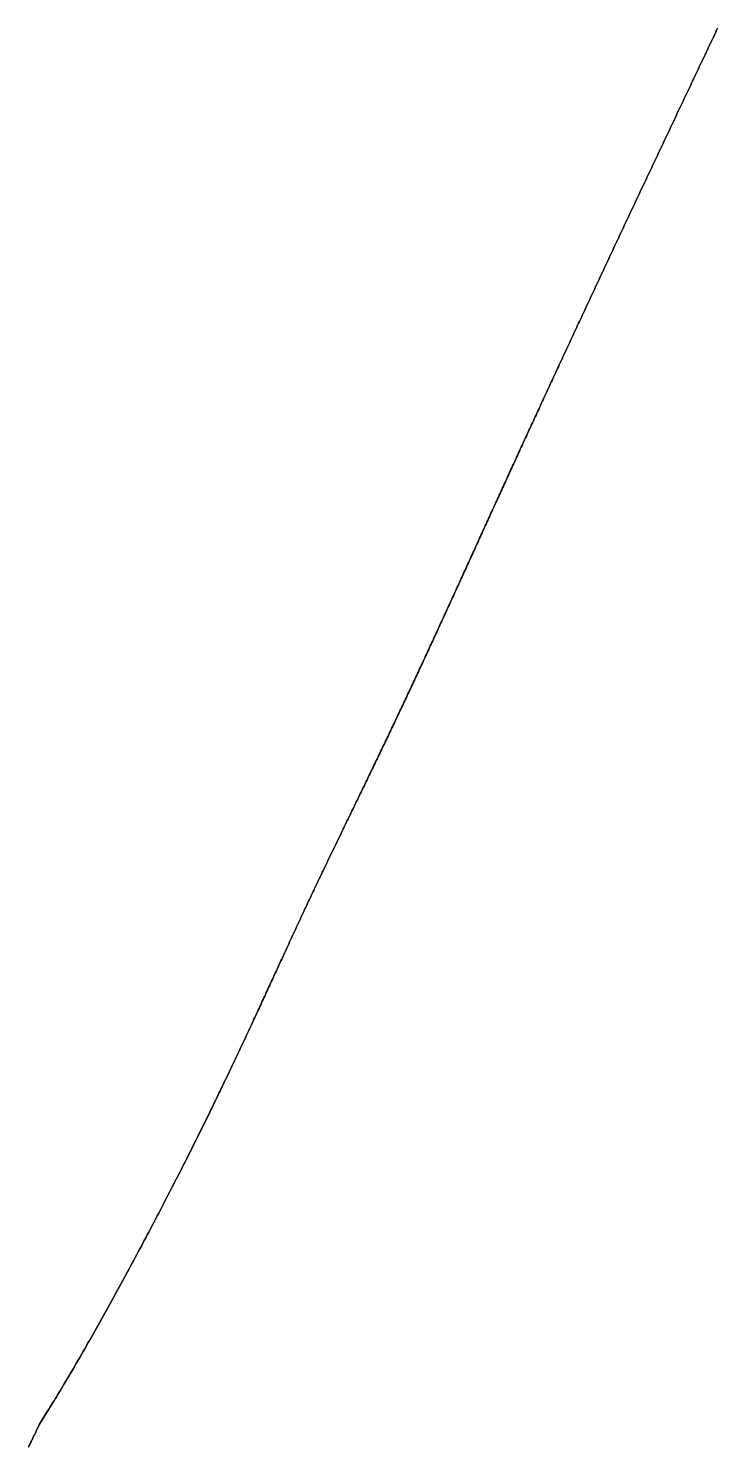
# Model space of a CAD drawing. Header units: inches. Extents: x 130170 to 284068, y 377793 to 804530.
# Drawn here: x 259355.6 to 259386.8, y 738857.4 to 738921.7 of the extents above; entities that cross this region are included whole.
import ezdxf

# ---------------------------------------------------------------- set-up
doc = ezdxf.new("R2010")
doc.units = ezdxf.units.IN
doc.header["$MEASUREMENT"] = 0
doc.layers.add('muni_il', color=7, linetype='Continuous')

msp = doc.modelspace()

# ---------------------------------------------------------------- linework, layer by layer
at = {"layer": 'muni_il'}
for points in [[(259355.562, 738857.35), (259355.584, 738857.395), (259355.605, 738857.44), (259355.626, 738857.484), (259355.647, 738857.527), (259355.668, 738857.569), (259355.688, 738857.611), (259355.707, 738857.652), (259355.727, 738857.692), (259355.746, 738857.732), (259355.764, 738857.77), (259355.782, 738857.808), (259355.8, 738857.845), (259355.817, 738857.88), (259355.834, 738857.915), (259355.85, 738857.949), (259355.866, 738857.982), (259355.881, 738858.013), (259355.895, 738858.044), (259355.909, 738858.073), (259355.923, 738858.101), (259355.936, 738858.128), (259355.948, 738858.153), (259355.96, 738858.178), (259355.971, 738858.201), (259355.981, 738858.222), (259355.991, 738858.243), (259356, 738858.261), (259356.009, 738858.279), (259356.017, 738858.295), (259356.024, 738858.31), (259356.031, 738858.324), (259356.037, 738858.336), (259356.042, 738858.347), (259356.047, 738858.357), (259356.052, 738858.366), (259356.056, 738858.374), (259356.059, 738858.381), (259356.063, 738858.387), (259356.066, 738858.392), (259356.068, 738858.398), (259356.071, 738858.402), (259356.074, 738858.407), (259356.427, 738858.985), (259356.499, 738859.097), (259356.539, 738859.16), (259356.581, 738859.228), (259356.626, 738859.3), (259356.674, 738859.377), (259356.724, 738859.458), (259356.776, 738859.542), (259356.83, 738859.63), (259356.886, 738859.723), (259356.944, 738859.818), (259357.003, 738859.917), (259357.064, 738860.019), (259357.127, 738860.124), (259357.191, 738860.231), (259357.257, 738860.342), (259357.324, 738860.455), (259357.391, 738860.57), (259357.461, 738860.687), (259357.53, 738860.806), (259357.601, 738860.927), (259357.673, 738861.05), (259357.745, 738861.174), (259357.818, 738861.3), (259357.891, 738861.428), (259357.965, 738861.556), (259358.04, 738861.686), (259358.115, 738861.816), (259358.19, 738861.948), (259358.265, 738862.08), (259358.341, 738862.213), (259358.417, 738862.346), (259358.492, 738862.48), (259358.568, 738862.615), (259358.644, 738862.75), (259358.72, 738862.885), (259358.796, 738863.02), (259358.872, 738863.156), (259358.948, 738863.291), (259359.023, 738863.427), (259359.099, 738863.562), (259359.174, 738863.698), (259359.249, 738863.833), (259359.324, 738863.969), (259359.399, 738864.104), (259359.473, 738864.238), (259359.547, 738864.373), (259359.621, 738864.507), (259359.694, 738864.641), (259359.767, 738864.775), (259359.84, 738864.908), (259359.912, 738865.041), (259359.984, 738865.173), (259360.056, 738865.305), (259360.127, 738865.436), (259360.198, 738865.568), (259360.268, 738865.698), (259360.338, 738865.828), (259360.408, 738865.958), (259360.478, 738866.087), (259360.546, 738866.216), (259360.615, 738866.344), (259360.683, 738866.471), (259360.751, 738866.598), (259360.818, 738866.725), (259360.885, 738866.851), (259360.952, 738866.976), (259361.018, 738867.101), (259361.084, 738867.226), (259361.149, 738867.35), (259361.214, 738867.473), (259361.279, 738867.596), (259361.343, 738867.718), (259361.407, 738867.841), (259361.471, 738867.962), (259361.534, 738868.083), (259361.597, 738868.203), (259361.659, 738868.323), (259361.721, 738868.443), (259361.783, 738868.562), (259361.844, 738868.681), (259361.905, 738868.799), (259361.966, 738868.917), (259362.026, 738869.034), (259362.087, 738869.151), (259362.146, 738869.267), (259362.206, 738869.383), (259362.265, 738869.499), (259362.324, 738869.614), (259362.382, 738869.728), (259362.44, 738869.843), (259362.498, 738869.957), (259362.556, 738870.07), (259362.613, 738870.183), (259362.67, 738870.296), (259362.726, 738870.408), (259362.783, 738870.52), (259362.839, 738870.632), (259362.895, 738870.743), (259362.95, 738870.854), (259363.006, 738870.964), (259363.06, 738871.074), (259363.115, 738871.184), (259363.17, 738871.293), (259363.224, 738871.402), (259363.278, 738871.51), (259363.331, 738871.619), (259363.385, 738871.726), (259363.438, 738871.834), (259363.49, 738871.941), (259363.543, 738872.047), (259363.595, 738872.154), (259363.647, 738872.259), (259363.699, 738872.365), (259363.75, 738872.47), (259363.801, 738872.575), (259363.852, 738872.679), (259363.903, 738872.783), (259363.953, 738872.886), (259364.003, 738872.989), (259364.053, 738873.092), (259364.103, 738873.194), (259364.152, 738873.296), (259364.201, 738873.398), (259364.25, 738873.499), (259364.298, 738873.599), (259364.347, 738873.7), (259364.395, 738873.799), (259364.443, 738873.899), (259364.49, 738873.998), (259364.537, 738874.096), (259364.584, 738874.194), (259364.631, 738874.292), (259364.677, 738874.389), (259364.723, 738874.486), (259364.769, 738874.582), (259364.815, 738874.678), (259364.86, 738874.773), (259364.905, 738874.868), (259364.95, 738874.963), (259364.994, 738875.057), (259365.038, 738875.15), (259365.082, 738875.243), (259365.126, 738875.336), (259365.169, 738875.428), (259365.212, 738875.519), (259365.255, 738875.61), (259365.298, 738875.701), (259365.34, 738875.791), (259365.382, 738875.88), (259365.424, 738875.97), (259365.466, 738876.058), (259365.507, 738876.146), (259365.548, 738876.234), (259365.588, 738876.321), (259365.629, 738876.408), (259365.669, 738876.494), (259365.709, 738876.579), (259365.748, 738876.664), (259365.788, 738876.749), (259365.827, 738876.833), (259365.866, 738876.917), (259365.904, 738877), (259365.943, 738877.082), (259365.981, 738877.164), (259366.018, 738877.246), (259366.056, 738877.327), (259366.093, 738877.407), (259366.13, 738877.488), (259366.167, 738877.567), (259366.204, 738877.646), (259366.24, 738877.725), (259366.276, 738877.803), (259366.312, 738877.88), (259366.347, 738877.957), (259366.383, 738878.034), (259366.418, 738878.11), (259366.452, 738878.186), (259366.487, 738878.261), (259366.522, 738878.336), (259366.556, 738878.41), (259366.59, 738878.484), (259366.623, 738878.557), (259366.657, 738878.63), (259366.69, 738878.703), (259366.723, 738878.775), (259366.756, 738878.846), (259366.789, 738878.918), (259366.821, 738878.988), (259366.854, 738879.059), (259366.886, 738879.128), (259366.918, 738879.198), (259366.95, 738879.267), (259366.981, 738879.336), (259367.013, 738879.404), (259367.044, 738879.472), (259367.075, 738879.539), (259367.106, 738879.606), (259367.136, 738879.673), (259367.167, 738879.74), (259367.197, 738879.806), (259367.228, 738879.871), (259367.258, 738879.937), (259367.288, 738880.002), (259367.317, 738880.066), (259367.347, 738880.131), (259367.377, 738880.195), (259367.406, 738880.259), (259367.435, 738880.322), (259367.464, 738880.385), (259367.494, 738880.448), (259367.522, 738880.511), (259367.551, 738880.573), (259367.58, 738880.635), (259367.609, 738880.697), (259367.637, 738880.759), (259367.666, 738880.82), (259367.694, 738880.881), (259367.722, 738880.942), (259367.75, 738881.003), (259367.779, 738881.064), (259367.806, 738881.124), (259367.835, 738881.184), (259367.862, 738881.244), (259367.89, 738881.304), (259367.918, 738881.364), (259367.946, 738881.423), (259367.974, 738881.482), (259368.001, 738881.542), (259368.029, 738881.601), (259368.056, 738881.66), (259368.084, 738881.719), (259368.111, 738881.777), (259368.139, 738881.836), (259368.167, 738881.895), (259368.194, 738881.953), (259368.221, 738882.011), (259368.249, 738882.07), (259368.276, 738882.128), (259368.304, 738882.186), (259368.331, 738882.245), (259368.359, 738882.303), (259368.386, 738882.361), (259368.414, 738882.419), (259368.441, 738882.477), (259368.469, 738882.535), (259368.496, 738882.593), (259368.524, 738882.651), (259368.551, 738882.71), (259368.579, 738882.768), (259368.606, 738882.826), (259368.634, 738882.884), (259368.662, 738882.943), (259368.69, 738883.001), (259368.718, 738883.059), (259368.746, 738883.118), (259368.773, 738883.176), (259368.801, 738883.235), (259368.829, 738883.293), (259368.858, 738883.352), (259368.886, 738883.411), (259368.914, 738883.47), (259368.942, 738883.529), (259368.971, 738883.588), (259368.999, 738883.648), (259369.028, 738883.707), (259369.056, 738883.766), (259369.085, 738883.826), (259369.114, 738883.886), (259369.143, 738883.946), (259369.171, 738884.006), (259369.2, 738884.066), (259369.23, 738884.126), (259369.259, 738884.187), (259369.288, 738884.248), (259369.317, 738884.308), (259369.347, 738884.369), (259369.376, 738884.431), (259369.406, 738884.492), (259369.436, 738884.554), (259369.466, 738884.615), (259369.496, 738884.677), (259369.526, 738884.739), (259369.556, 738884.802), (259369.586, 738884.864), (259369.616, 738884.927), (259369.647, 738884.989), (259369.677, 738885.053), (259369.708, 738885.116), (259369.739, 738885.179), (259369.77, 738885.243), (259369.801, 738885.307), (259369.832, 738885.371), (259369.863, 738885.435), (259369.894, 738885.5), (259369.926, 738885.565), (259369.957, 738885.629), (259369.989, 738885.695), (259370.02, 738885.76), (259370.052, 738885.826), (259370.084, 738885.891), (259370.116, 738885.957), (259370.148, 738886.023), (259370.18, 738886.09), (259370.213, 738886.157), (259370.245, 738886.224), (259370.278, 738886.291), (259370.31, 738886.358), (259370.343, 738886.425), (259370.376, 738886.493), (259370.409, 738886.561), (259370.442, 738886.629), (259370.475, 738886.698), (259370.508, 738886.766), (259370.541, 738886.835), (259370.575, 738886.904), (259370.608, 738886.973), (259370.642, 738887.043), (259370.675, 738887.112), (259370.709, 738887.182), (259370.743, 738887.252), (259370.777, 738887.322), (259370.811, 738887.393), (259370.845, 738887.463), (259370.879, 738887.534), (259370.914, 738887.605), (259370.948, 738887.676), (259370.982, 738887.748), (259371.017, 738887.819), (259371.051, 738887.891), (259371.086, 738887.963), (259371.121, 738888.035), (259371.156, 738888.107), (259371.19, 738888.18), (259371.225, 738888.252), (259371.26, 738888.325), (259371.295, 738888.398), (259371.331, 738888.471), (259371.366, 738888.545), (259371.401, 738888.618), (259371.436, 738888.692), (259371.472, 738888.765), (259371.507, 738888.839), (259371.542, 738888.913), (259371.578, 738888.987), (259371.614, 738889.062), (259371.649, 738889.136), (259371.685, 738889.211), (259371.72, 738889.286), (259371.756, 738889.36), (259371.792, 738889.435), (259371.828, 738889.51), (259371.864, 738889.586), (259371.9, 738889.661), (259371.935, 738889.736), (259371.971, 738889.812), (259372.007, 738889.887), (259372.043, 738889.963), (259372.079, 738890.039), (259372.115, 738890.115), (259372.152, 738890.191), (259372.188, 738890.267), (259372.224, 738890.343), (259372.26, 738890.42), (259372.296, 738890.496), (259372.332, 738890.573), (259372.368, 738890.649), (259372.405, 738890.726), (259372.441, 738890.803), (259372.477, 738890.879), (259372.514, 738890.956), (259372.55, 738891.033), (259372.586, 738891.11), (259372.622, 738891.187), (259372.659, 738891.264), (259372.695, 738891.341), (259372.731, 738891.418), (259372.768, 738891.496), (259372.804, 738891.573), (259372.84, 738891.65), (259372.876, 738891.728), (259372.913, 738891.805), (259372.949, 738891.883), (259372.985, 738891.96), (259373.021, 738892.038), (259373.058, 738892.115), (259373.094, 738892.193), (259373.13, 738892.27), (259373.167, 738892.348), (259373.203, 738892.426), (259373.239, 738892.504), (259373.275, 738892.581), (259373.312, 738892.659), (259373.348, 738892.737), (259373.384, 738892.815), (259373.42, 738892.893), (259373.457, 738892.97), (259373.493, 738893.048), (259373.529, 738893.126), (259373.565, 738893.204), (259373.601, 738893.282), (259373.637, 738893.36), (259373.674, 738893.438), (259373.71, 738893.516), (259373.746, 738893.594), (259373.782, 738893.672), (259373.818, 738893.75), (259373.854, 738893.828), (259373.89, 738893.906), (259373.926, 738893.984), (259373.962, 738894.062), (259373.998, 738894.14), (259374.034, 738894.218), (259374.07, 738894.297), (259374.106, 738894.375), (259374.142, 738894.453), (259374.178, 738894.531), (259374.214, 738894.609), (259374.25, 738894.687), (259374.286, 738894.766), (259374.322, 738894.844), (259374.358, 738894.922), (259374.394, 738895), (259374.43, 738895.079), (259374.466, 738895.157), (259374.502, 738895.235), (259374.537, 738895.313), (259374.573, 738895.392), (259374.609, 738895.47), (259374.645, 738895.548), (259374.681, 738895.627), (259374.717, 738895.705), (259374.753, 738895.784), (259374.789, 738895.862), (259374.825, 738895.941), (259374.861, 738896.019), (259374.896, 738896.098), (259374.932, 738896.176), (259374.968, 738896.255), (259375.004, 738896.333), (259375.04, 738896.412), (259375.076, 738896.491), (259375.112, 738896.569), (259375.148, 738896.648), (259375.184, 738896.727), (259375.22, 738896.806), (259375.256, 738896.885), (259375.292, 738896.964), (259375.328, 738897.043), (259375.364, 738897.122), (259375.4, 738897.201), (259375.436, 738897.28), (259375.472, 738897.359), (259375.508, 738897.438), (259375.544, 738897.517), (259375.581, 738897.597), (259375.617, 738897.676), (259375.653, 738897.755), (259375.689, 738897.835), (259375.725, 738897.914), (259375.762, 738897.994), (259375.798, 738898.074), (259375.834, 738898.153), (259375.871, 738898.233), (259375.907, 738898.313), (259375.943, 738898.393), (259375.98, 738898.473), (259376.016, 738898.553), (259376.053, 738898.633), (259376.089, 738898.714), (259376.126, 738898.794), (259376.163, 738898.874), (259376.199, 738898.955), (259376.236, 738899.035), (259376.273, 738899.116), (259376.31, 738899.196), (259376.346, 738899.277), (259376.383, 738899.358), (259376.42, 738899.439), (259376.457, 738899.52), (259376.494, 738899.601), (259376.531, 738899.683), (259376.568, 738899.764), (259376.605, 738899.845), (259376.643, 738899.927), (259376.68, 738900.008), (259376.717, 738900.09), (259376.755, 738900.172), (259376.792, 738900.254), (259376.829, 738900.336), (259376.867, 738900.418), (259376.905, 738900.5), (259376.942, 738900.582), (259376.98, 738900.665), (259377.017, 738900.747), (259377.055, 738900.83), (259377.093, 738900.913), (259377.131, 738900.995), (259377.169, 738901.078), (259377.207, 738901.161), (259377.245, 738901.244), (259377.283, 738901.328), (259377.321, 738901.411), (259377.359, 738901.494), (259377.398, 738901.578), (259377.436, 738901.662), (259377.474, 738901.745), (259377.513, 738901.829), (259377.551, 738901.913), (259377.59, 738901.997), (259377.628, 738902.081), (259377.667, 738902.166), (259377.706, 738902.25), (259377.744, 738902.335), (259377.783, 738902.419), (259377.822, 738902.504), (259377.861, 738902.589), (259377.9, 738902.674), (259377.939, 738902.759), (259377.978, 738902.844), (259378.018, 738902.929), (259378.057, 738903.015), (259378.096, 738903.1), (259378.135, 738903.185), (259378.175, 738903.271), (259378.214, 738903.357), (259378.254, 738903.443), (259378.294, 738903.529), (259378.333, 738903.615), (259378.373, 738903.701), (259378.413, 738903.787), (259378.452, 738903.874), (259378.492, 738903.96), (259378.532, 738904.047), (259378.572, 738904.133), (259378.612, 738904.22), (259378.652, 738904.307), (259378.693, 738904.394), (259378.733, 738904.481), (259378.773, 738904.568), (259378.813, 738904.655), (259378.854, 738904.742), (259378.894, 738904.83), (259378.934, 738904.917), (259378.975, 738905.005), (259379.015, 738905.092), (259379.056, 738905.18), (259379.097, 738905.268), (259379.137, 738905.356), (259379.178, 738905.444), (259379.219, 738905.532), (259379.26, 738905.62), (259379.3, 738905.708), (259379.341, 738905.796), (259379.382, 738905.885), (259379.423, 738905.973), (259379.464, 738906.061), (259379.505, 738906.15), (259379.546, 738906.239), (259379.588, 738906.327), (259379.629, 738906.416), (259379.67, 738906.505), (259379.711, 738906.594), (259379.753, 738906.683), (259379.794, 738906.772), (259379.835, 738906.861), (259379.877, 738906.95), (259379.918, 738907.039), (259379.96, 738907.128), (259380.001, 738907.217), (259380.043, 738907.307), (259380.084, 738907.396), (259380.126, 738907.486), (259380.168, 738907.575), (259380.209, 738907.665), (259380.251, 738907.754), (259380.293, 738907.844), (259380.334, 738907.933), (259380.376, 738908.023), (259380.418, 738908.113), (259380.46, 738908.203), (259380.502, 738908.292), (259380.544, 738908.382), (259380.586, 738908.472), (259380.628, 738908.562), (259380.67, 738908.652), (259380.711, 738908.742), (259380.753, 738908.832), (259380.796, 738908.922), (259380.838, 738909.012), (259380.88, 738909.102), (259380.922, 738909.192), (259380.964, 738909.282), (259381.006, 738909.373), (259381.048, 738909.463), (259381.09, 738909.553), (259381.133, 738909.643), (259381.175, 738909.734), (259381.217, 738909.824), (259381.259, 738909.914), (259381.301, 738910.004), (259381.344, 738910.095), (259381.386, 738910.185), (259381.428, 738910.276), (259381.471, 738910.366), (259381.513, 738910.456), (259381.555, 738910.547), (259381.598, 738910.637), (259381.64, 738910.728), (259381.682, 738910.818), (259381.725, 738910.909), (259381.767, 738910.999), (259381.81, 738911.09), (259381.852, 738911.18), (259381.895, 738911.271), (259381.937, 738911.361), (259381.98, 738911.452), (259382.022, 738911.542), (259382.065, 738911.633), (259382.107, 738911.723), (259382.15, 738911.814), (259382.192, 738911.904), (259382.235, 738911.995), (259382.277, 738912.086), (259382.32, 738912.176), (259382.362, 738912.267), (259382.405, 738912.357), (259382.447, 738912.448), (259382.49, 738912.539), (259382.533, 738912.629), (259382.575, 738912.72), (259382.618, 738912.811), (259382.66, 738912.901), (259382.703, 738912.992), (259382.746, 738913.082), (259382.788, 738913.173), (259382.831, 738913.264), (259382.874, 738913.355), (259382.916, 738913.445), (259382.959, 738913.536), (259383.002, 738913.627), (259383.045, 738913.717), (259383.087, 738913.808), (259383.13, 738913.899), (259383.173, 738913.99), (259383.215, 738914.08), (259383.258, 738914.171), (259383.301, 738914.262), (259383.344, 738914.353), (259383.386, 738914.443), (259383.429, 738914.534), (259383.472, 738914.625), (259383.515, 738914.716), (259383.558, 738914.806), (259383.601, 738914.897), (259383.643, 738914.988), (259383.686, 738915.079), (259383.729, 738915.17), (259383.772, 738915.261), (259383.815, 738915.351), (259383.858, 738915.442), (259383.901, 738915.533), (259383.944, 738915.624), (259383.987, 738915.715), (259384.03, 738915.806), (259384.072, 738915.897), (259384.115, 738915.988), (259384.158, 738916.079), (259384.201, 738916.17), (259384.244, 738916.261), (259384.287, 738916.352), (259384.33, 738916.443), (259384.373, 738916.534), (259384.417, 738916.625), (259384.46, 738916.716), (259384.503, 738916.807), (259384.546, 738916.898), (259384.589, 738916.989), (259384.632, 738917.081), (259384.675, 738917.172), (259384.718, 738917.263), (259384.761, 738917.354), (259384.805, 738917.445), (259384.848, 738917.537), (259384.891, 738917.628), (259384.934, 738917.719), (259384.977, 738917.81), (259385.021, 738917.902), (259385.064, 738917.993), (259385.107, 738918.085), (259385.15, 738918.176), (259385.194, 738918.267), (259385.237, 738918.359), (259385.28, 738918.45), (259385.324, 738918.542), (259385.367, 738918.633), (259385.41, 738918.725), (259385.454, 738918.816), (259385.497, 738918.908), (259385.54, 738919), (259385.584, 738919.091), (259385.627, 738919.183), (259385.671, 738919.274), (259385.714, 738919.366), (259385.758, 738919.458), (259385.801, 738919.55), (259385.845, 738919.641), (259385.888, 738919.733), (259385.932, 738919.825), (259385.975, 738919.917), (259386.019, 738920.009), (259386.062, 738920.101), (259386.106, 738920.193), (259386.15, 738920.284), (259386.193, 738920.376), (259386.237, 738920.468), (259386.28, 738920.56), (259386.324, 738920.652), (259386.368, 738920.744), (259386.411, 738920.837), (259386.455, 738920.929), (259386.499, 738921.021), (259386.543, 738921.113), (259386.586, 738921.205), (259386.63, 738921.297), (259386.674, 738921.39), (259386.718, 738921.482), (259386.761, 738921.574), (259386.805, 738921.666)], [(259386.805, 738921.666), (259386.761, 738921.574), (259386.718, 738921.482), (259386.674, 738921.39), (259386.63, 738921.297), (259386.586, 738921.205), (259386.543, 738921.113), (259386.499, 738921.021), (259386.455, 738920.929), (259386.411, 738920.837), (259386.368, 738920.744), (259386.324, 738920.652), (259386.28, 738920.56), (259386.237, 738920.468), (259386.193, 738920.376), (259386.15, 738920.284), (259386.106, 738920.193), (259386.062, 738920.101), (259386.019, 738920.009), (259385.975, 738919.917), (259385.932, 738919.825), (259385.888, 738919.733), (259385.845, 738919.641), (259385.801, 738919.55), (259385.758, 738919.458), (259385.714, 738919.366), (259385.671, 738919.274), (259385.627, 738919.183), (259385.584, 738919.091), (259385.54, 738919), (259385.497, 738918.908), (259385.454, 738918.816), (259385.41, 738918.725), (259385.367, 738918.633), (259385.324, 738918.542), (259385.28, 738918.45), (259385.237, 738918.359), (259385.194, 738918.267), (259385.15, 738918.176), (259385.107, 738918.085), (259385.064, 738917.993), (259385.021, 738917.902), (259384.977, 738917.81), (259384.934, 738917.719), (259384.891, 738917.628), (259384.848, 738917.537), (259384.805, 738917.445), (259384.761, 738917.354), (259384.718, 738917.263), (259384.675, 738917.172), (259384.632, 738917.081), (259384.589, 738916.989), (259384.546, 738916.898), (259384.503, 738916.807), (259384.46, 738916.716), (259384.417, 738916.625), (259384.373, 738916.534), (259384.33, 738916.443), (259384.287, 738916.352), (259384.244, 738916.261), (259384.201, 738916.17), (259384.158, 738916.079), (259384.115, 738915.988), (259384.072, 738915.897), (259384.03, 738915.806), (259383.987, 738915.715), (259383.944, 738915.624), (259383.901, 738915.533), (259383.858, 738915.442), (259383.815, 738915.351), (259383.772, 738915.261), (259383.729, 738915.17), (259383.686, 738915.079), (259383.643, 738914.988), (259383.601, 738914.897), (259383.558, 738914.806), (259383.515, 738914.716), (259383.472, 738914.625), (259383.429, 738914.534), (259383.386, 738914.443), (259383.344, 738914.353), (259383.301, 738914.262), (259383.258, 738914.171), (259383.215, 738914.08), (259383.173, 738913.99), (259383.13, 738913.899), (259383.087, 738913.808), (259383.045, 738913.717), (259383.002, 738913.627), (259382.959, 738913.536), (259382.916, 738913.445), (259382.874, 738913.355), (259382.831, 738913.264), (259382.788, 738913.173), (259382.746, 738913.082), (259382.703, 738912.992), (259382.66, 738912.901), (259382.618, 738912.811), (259382.575, 738912.72), (259382.533, 738912.629), (259382.49, 738912.539), (259382.447, 738912.448), (259382.405, 738912.357), (259382.362, 738912.267), (259382.32, 738912.176), (259382.277, 738912.086), (259382.235, 738911.995), (259382.192, 738911.904), (259382.15, 738911.814), (259382.107, 738911.723), (259382.065, 738911.633), (259382.022, 738911.542), (259381.98, 738911.452), (259381.937, 738911.361), (259381.895, 738911.271), (259381.852, 738911.18), (259381.81, 738911.09), (259381.767, 738910.999), (259381.725, 738910.909), (259381.682, 738910.818), (259381.64, 738910.728), (259381.598, 738910.637), (259381.555, 738910.547), (259381.513, 738910.456), (259381.471, 738910.366), (259381.428, 738910.276), (259381.386, 738910.185), (259381.344, 738910.095), (259381.301, 738910.004), (259381.259, 738909.914), (259381.217, 738909.824), (259381.175, 738909.734), (259381.133, 738909.643), (259381.09, 738909.553), (259381.048, 738909.463), (259381.006, 738909.373), (259380.964, 738909.282), (259380.922, 738909.192), (259380.88, 738909.102), (259380.838, 738909.012), (259380.796, 738908.922), (259380.753, 738908.832), (259380.711, 738908.742), (259380.67, 738908.652), (259380.628, 738908.562), (259380.586, 738908.472), (259380.544, 738908.382), (259380.502, 738908.292), (259380.46, 738908.203), (259380.418, 738908.113), (259380.376, 738908.023), (259380.334, 738907.933), (259380.293, 738907.844), (259380.251, 738907.754), (259380.209, 738907.665), (259380.168, 738907.575), (259380.126, 738907.486), (259380.084, 738907.396), (259380.043, 738907.307), (259380.001, 738907.217), (259379.96, 738907.128), (259379.918, 738907.039), (259379.877, 738906.95), (259379.835, 738906.861), (259379.794, 738906.772), (259379.753, 738906.683), (259379.711, 738906.594), (259379.67, 738906.505), (259379.629, 738906.416), (259379.588, 738906.327), (259379.546, 738906.239), (259379.505, 738906.15), (259379.464, 738906.061), (259379.423, 738905.973), (259379.382, 738905.885), (259379.341, 738905.796), (259379.3, 738905.708), (259379.26, 738905.62), (259379.219, 738905.532), (259379.178, 738905.444), (259379.137, 738905.356), (259379.097, 738905.268), (259379.056, 738905.18), (259379.015, 738905.092), (259378.975, 738905.005), (259378.934, 738904.917), (259378.894, 738904.83), (259378.854, 738904.742), (259378.813, 738904.655), (259378.773, 738904.568), (259378.733, 738904.481), (259378.693, 738904.394), (259378.652, 738904.307), (259378.612, 738904.22), (259378.572, 738904.133), (259378.532, 738904.047), (259378.492, 738903.96), (259378.452, 738903.874), (259378.413, 738903.787), (259378.373, 738903.701), (259378.333, 738903.615), (259378.294, 738903.529), (259378.254, 738903.443), (259378.214, 738903.357), (259378.175, 738903.271), (259378.135, 738903.185), (259378.096, 738903.1), (259378.057, 738903.015), (259378.018, 738902.929), (259377.978, 738902.844), (259377.939, 738902.759), (259377.9, 738902.674), (259377.861, 738902.589), (259377.822, 738902.504), (259377.783, 738902.419), (259377.744, 738902.335), (259377.706, 738902.25), (259377.667, 738902.166), (259377.628, 738902.081), (259377.59, 738901.997), (259377.551, 738901.913), (259377.513, 738901.829), (259377.474, 738901.745), (259377.436, 738901.662), (259377.398, 738901.578), (259377.359, 738901.494), (259377.321, 738901.411), (259377.283, 738901.328), (259377.245, 738901.244), (259377.207, 738901.161), (259377.169, 738901.078), (259377.131, 738900.995), (259377.093, 738900.913), (259377.055, 738900.83), (259377.017, 738900.747), (259376.98, 738900.665), (259376.942, 738900.582), (259376.905, 738900.5), (259376.867, 738900.418), (259376.829, 738900.336), (259376.792, 738900.254), (259376.755, 738900.172), (259376.717, 738900.09), (259376.68, 738900.008), (259376.643, 738899.927), (259376.605, 738899.845), (259376.568, 738899.764), (259376.531, 738899.683), (259376.494, 738899.601), (259376.457, 738899.52), (259376.42, 738899.439), (259376.383, 738899.358), (259376.346, 738899.277), (259376.31, 738899.196), (259376.273, 738899.116), (259376.236, 738899.035), (259376.199, 738898.955), (259376.163, 738898.874), (259376.126, 738898.794), (259376.089, 738898.714), (259376.053, 738898.633), (259376.016, 738898.553), (259375.98, 738898.473), (259375.943, 738898.393), (259375.907, 738898.313), (259375.871, 738898.233), (259375.834, 738898.153), (259375.798, 738898.074), (259375.762, 738897.994), (259375.725, 738897.914), (259375.689, 738897.835), (259375.653, 738897.755), (259375.617, 738897.676), (259375.581, 738897.597), (259375.544, 738897.517), (259375.508, 738897.438), (259375.472, 738897.359), (259375.436, 738897.28), (259375.4, 738897.201), (259375.364, 738897.122), (259375.328, 738897.043), (259375.292, 738896.964), (259375.256, 738896.885), (259375.22, 738896.806), (259375.184, 738896.727), (259375.148, 738896.648), (259375.112, 738896.569), (259375.076, 738896.491), (259375.04, 738896.412), (259375.004, 738896.333), (259374.968, 738896.255), (259374.932, 738896.176), (259374.896, 738896.098), (259374.861, 738896.019), (259374.825, 738895.941), (259374.789, 738895.862), (259374.753, 738895.784), (259374.717, 738895.705), (259374.681, 738895.627), (259374.645, 738895.548), (259374.609, 738895.47), (259374.573, 738895.392), (259374.537, 738895.313), (259374.502, 738895.235), (259374.466, 738895.157), (259374.43, 738895.079), (259374.394, 738895), (259374.358, 738894.922), (259374.322, 738894.844), (259374.286, 738894.766), (259374.25, 738894.687), (259374.214, 738894.609), (259374.178, 738894.531), (259374.142, 738894.453), (259374.106, 738894.375), (259374.07, 738894.297), (259374.034, 738894.218), (259373.998, 738894.14), (259373.962, 738894.062), (259373.926, 738893.984), (259373.89, 738893.906), (259373.854, 738893.828), (259373.818, 738893.75), (259373.782, 738893.672), (259373.746, 738893.594), (259373.71, 738893.516), (259373.674, 738893.438), (259373.637, 738893.36), (259373.601, 738893.282), (259373.565, 738893.204), (259373.529, 738893.126), (259373.493, 738893.048), (259373.457, 738892.97), (259373.42, 738892.893), (259373.384, 738892.815), (259373.348, 738892.737), (259373.312, 738892.659), (259373.275, 738892.581), (259373.239, 738892.504), (259373.203, 738892.426), (259373.167, 738892.348), (259373.13, 738892.27), (259373.094, 738892.193), (259373.058, 738892.115), (259373.021, 738892.038), (259372.985, 738891.96), (259372.949, 738891.883), (259372.913, 738891.805), (259372.876, 738891.728), (259372.84, 738891.65), (259372.804, 738891.573), (259372.768, 738891.496), (259372.731, 738891.418), (259372.695, 738891.341), (259372.659, 738891.264), (259372.622, 738891.187), (259372.586, 738891.11), (259372.55, 738891.033), (259372.514, 738890.956), (259372.477, 738890.879), (259372.441, 738890.803), (259372.405, 738890.726), (259372.368, 738890.649), (259372.332, 738890.573), (259372.296, 738890.496), (259372.26, 738890.42), (259372.224, 738890.343), (259372.188, 738890.267), (259372.152, 738890.191), (259372.115, 738890.115), (259372.079, 738890.039), (259372.043, 738889.963), (259372.007, 738889.887), (259371.971, 738889.812), (259371.935, 738889.736), (259371.9, 738889.661), (259371.864, 738889.586), (259371.828, 738889.51), (259371.792, 738889.435), (259371.756, 738889.36), (259371.72, 738889.286), (259371.685, 738889.211), (259371.649, 738889.136), (259371.614, 738889.062), (259371.578, 738888.987), (259371.542, 738888.913), (259371.507, 738888.839), (259371.472, 738888.765), (259371.436, 738888.692), (259371.401, 738888.618), (259371.366, 738888.545), (259371.331, 738888.471), (259371.295, 738888.398), (259371.26, 738888.325), (259371.225, 738888.252), (259371.19, 738888.18), (259371.156, 738888.107), (259371.121, 738888.035), (259371.086, 738887.963), (259371.051, 738887.891), (259371.017, 738887.819), (259370.982, 738887.748), (259370.948, 738887.676), (259370.914, 738887.605), (259370.879, 738887.534), (259370.845, 738887.463), (259370.811, 738887.393), (259370.777, 738887.322), (259370.743, 738887.252), (259370.709, 738887.182), (259370.675, 738887.112), (259370.642, 738887.043), (259370.608, 738886.973), (259370.575, 738886.904), (259370.541, 738886.835), (259370.508, 738886.766), (259370.475, 738886.698), (259370.442, 738886.629), (259370.409, 738886.561), (259370.376, 738886.493), (259370.343, 738886.425), (259370.31, 738886.358), (259370.278, 738886.291), (259370.245, 738886.224), (259370.213, 738886.157), (259370.18, 738886.09), (259370.148, 738886.023), (259370.116, 738885.957), (259370.084, 738885.891), (259370.052, 738885.826), (259370.02, 738885.76), (259369.989, 738885.695), (259369.957, 738885.629), (259369.926, 738885.565), (259369.894, 738885.5), (259369.863, 738885.435), (259369.832, 738885.371), (259369.801, 738885.307), (259369.77, 738885.243), (259369.739, 738885.179), (259369.708, 738885.116), (259369.677, 738885.053), (259369.647, 738884.989), (259369.616, 738884.927), (259369.586, 738884.864), (259369.556, 738884.802), (259369.526, 738884.739), (259369.496, 738884.677), (259369.466, 738884.615), (259369.436, 738884.554), (259369.406, 738884.492), (259369.376, 738884.431), (259369.347, 738884.369), (259369.317, 738884.308), (259369.288, 738884.248), (259369.259, 738884.187), (259369.23, 738884.126), (259369.2, 738884.066), (259369.171, 738884.006), (259369.143, 738883.946), (259369.114, 738883.886), (259369.085, 738883.826), (259369.056, 738883.766), (259369.028, 738883.707), (259368.999, 738883.648), (259368.971, 738883.588), (259368.942, 738883.529), (259368.914, 738883.47), (259368.886, 738883.411), (259368.858, 738883.352), (259368.829, 738883.293), (259368.801, 738883.235), (259368.773, 738883.176), (259368.746, 738883.118), (259368.718, 738883.059), (259368.69, 738883.001), (259368.662, 738882.943), (259368.634, 738882.884), (259368.606, 738882.826), (259368.579, 738882.768), (259368.551, 738882.71), (259368.524, 738882.651), (259368.496, 738882.593), (259368.469, 738882.535), (259368.441, 738882.477), (259368.414, 738882.419), (259368.386, 738882.361), (259368.359, 738882.303), (259368.331, 738882.245), (259368.304, 738882.186), (259368.276, 738882.128), (259368.249, 738882.07), (259368.221, 738882.011), (259368.194, 738881.953), (259368.167, 738881.895), (259368.139, 738881.836), (259368.111, 738881.777), (259368.084, 738881.719), (259368.056, 738881.66), (259368.029, 738881.601), (259368.001, 738881.542), (259367.974, 738881.482), (259367.946, 738881.423), (259367.918, 738881.364), (259367.89, 738881.304), (259367.862, 738881.244), (259367.835, 738881.184), (259367.806, 738881.124), (259367.779, 738881.064), (259367.75, 738881.003), (259367.722, 738880.942), (259367.694, 738880.881), (259367.666, 738880.82), (259367.637, 738880.759), (259367.609, 738880.697), (259367.58, 738880.635), (259367.551, 738880.573), (259367.522, 738880.511), (259367.494, 738880.448), (259367.464, 738880.385), (259367.435, 738880.322), (259367.406, 738880.259), (259367.377, 738880.195), (259367.347, 738880.131), (259367.317, 738880.066), (259367.288, 738880.002), (259367.258, 738879.937), (259367.228, 738879.871), (259367.197, 738879.806), (259367.167, 738879.74), (259367.136, 738879.673), (259367.106, 738879.606), (259367.075, 738879.539), (259367.044, 738879.472), (259367.013, 738879.404), (259366.981, 738879.336), (259366.95, 738879.267), (259366.918, 738879.198), (259366.886, 738879.128), (259366.854, 738879.059), (259366.821, 738878.988), (259366.789, 738878.918), (259366.756, 738878.846), (259366.723, 738878.775), (259366.69, 738878.703), (259366.657, 738878.63), (259366.623, 738878.557), (259366.59, 738878.484), (259366.556, 738878.41), (259366.522, 738878.336), (259366.487, 738878.261), (259366.452, 738878.186), (259366.418, 738878.11), (259366.383, 738878.034), (259366.347, 738877.957), (259366.312, 738877.88), (259366.276, 738877.803), (259366.24, 738877.725), (259366.204, 738877.646), (259366.167, 738877.567), (259366.13, 738877.488), (259366.093, 738877.407), (259366.056, 738877.327), (259366.018, 738877.246), (259365.981, 738877.164), (259365.943, 738877.082), (259365.904, 738877), (259365.866, 738876.917), (259365.827, 738876.833), (259365.788, 738876.749), (259365.748, 738876.664), (259365.709, 738876.579), (259365.669, 738876.494), (259365.629, 738876.408), (259365.588, 738876.321), (259365.548, 738876.234), (259365.507, 738876.146), (259365.466, 738876.058), (259365.424, 738875.97), (259365.382, 738875.88), (259365.34, 738875.791), (259365.298, 738875.701), (259365.255, 738875.61), (259365.212, 738875.519), (259365.169, 738875.428), (259365.126, 738875.336), (259365.082, 738875.243), (259365.038, 738875.15), (259364.994, 738875.057), (259364.95, 738874.963), (259364.905, 738874.868), (259364.86, 738874.773), (259364.815, 738874.678), (259364.769, 738874.582), (259364.723, 738874.486), (259364.677, 738874.389), (259364.631, 738874.292), (259364.584, 738874.194), (259364.537, 738874.096), (259364.49, 738873.998), (259364.443, 738873.899), (259364.395, 738873.799), (259364.347, 738873.7), (259364.298, 738873.599), (259364.25, 738873.499), (259364.201, 738873.398), (259364.152, 738873.296), (259364.103, 738873.194), (259364.053, 738873.092), (259364.003, 738872.989), (259363.953, 738872.886), (259363.903, 738872.783), (259363.852, 738872.679), (259363.801, 738872.575), (259363.75, 738872.47), (259363.699, 738872.365), (259363.647, 738872.259), (259363.595, 738872.154), (259363.543, 738872.047), (259363.49, 738871.941), (259363.438, 738871.834), (259363.385, 738871.726), (259363.331, 738871.619), (259363.278, 738871.51), (259363.224, 738871.402), (259363.17, 738871.293), (259363.115, 738871.184), (259363.06, 738871.074), (259363.006, 738870.964), (259362.95, 738870.854), (259362.895, 738870.743), (259362.839, 738870.632), (259362.783, 738870.52), (259362.726, 738870.408), (259362.67, 738870.296), (259362.613, 738870.183), (259362.556, 738870.07), (259362.498, 738869.957), (259362.44, 738869.843), (259362.382, 738869.728), (259362.324, 738869.614), (259362.265, 738869.499), (259362.206, 738869.383), (259362.146, 738869.267), (259362.087, 738869.151), (259362.026, 738869.034), (259361.966, 738868.917), (259361.905, 738868.799), (259361.844, 738868.681), (259361.783, 738868.562), (259361.721, 738868.443), (259361.659, 738868.323), (259361.597, 738868.203), (259361.534, 738868.083), (259361.471, 738867.962), (259361.407, 738867.841), (259361.343, 738867.718), (259361.279, 738867.596), (259361.214, 738867.473), (259361.149, 738867.35), (259361.084, 738867.226), (259361.018, 738867.101), (259360.952, 738866.976), (259360.885, 738866.851), (259360.818, 738866.725), (259360.751, 738866.598), (259360.683, 738866.471), (259360.615, 738866.344), (259360.546, 738866.216), (259360.478, 738866.087), (259360.408, 738865.958), (259360.338, 738865.828), (259360.268, 738865.698), (259360.198, 738865.568), (259360.127, 738865.436), (259360.056, 738865.305), (259359.984, 738865.173), (259359.912, 738865.041), (259359.84, 738864.908), (259359.767, 738864.775), (259359.694, 738864.641), (259359.621, 738864.507), (259359.547, 738864.373), (259359.473, 738864.238), (259359.399, 738864.104), (259359.324, 738863.969), (259359.249, 738863.833), (259359.174, 738863.698), (259359.099, 738863.562), (259359.023, 738863.427), (259358.948, 738863.291), (259358.872, 738863.156), (259358.796, 738863.02), (259358.72, 738862.885), (259358.644, 738862.75), (259358.568, 738862.615), (259358.492, 738862.48), (259358.417, 738862.346), (259358.341, 738862.213), (259358.265, 738862.08), (259358.19, 738861.948), (259358.115, 738861.816), (259358.04, 738861.686), (259357.965, 738861.556), (259357.891, 738861.428), (259357.818, 738861.3), (259357.745, 738861.174), (259357.673, 738861.05), (259357.601, 738860.927), (259357.53, 738860.806), (259357.461, 738860.687), (259357.391, 738860.57), (259357.324, 738860.455), (259357.257, 738860.342), (259357.191, 738860.231), (259357.127, 738860.124), (259357.064, 738860.019), (259357.003, 738859.917), (259356.944, 738859.818), (259356.886, 738859.723), (259356.83, 738859.63), (259356.776, 738859.542), (259356.724, 738859.458), (259356.674, 738859.377), (259356.626, 738859.3), (259356.581, 738859.228), (259356.539, 738859.16), (259356.499, 738859.097), (259356.427, 738858.985), (259356.074, 738858.407), (259356.071, 738858.402), (259356.068, 738858.398), (259356.066, 738858.392), (259356.063, 738858.387), (259356.059, 738858.381), (259356.056, 738858.374), (259356.052, 738858.366), (259356.047, 738858.357), (259356.042, 738858.347), (259356.037, 738858.336), (259356.031, 738858.324), (259356.024, 738858.31), (259356.017, 738858.295), (259356.009, 738858.279), (259356, 738858.261), (259355.991, 738858.243), (259355.981, 738858.222), (259355.971, 738858.201), (259355.96, 738858.178), (259355.948, 738858.153), (259355.936, 738858.128), (259355.923, 738858.101), (259355.909, 738858.073), (259355.895, 738858.044), (259355.881, 738858.013), (259355.866, 738857.982), (259355.85, 738857.949), (259355.834, 738857.915), (259355.817, 738857.88), (259355.8, 738857.845), (259355.782, 738857.808), (259355.764, 738857.77), (259355.746, 738857.732), (259355.727, 738857.692), (259355.707, 738857.652), (259355.688, 738857.611), (259355.668, 738857.569), (259355.647, 738857.527), (259355.626, 738857.484), (259355.605, 738857.44), (259355.584, 738857.395), (259355.562, 738857.35)]]:
    msp.add_lwpolyline(points, dxfattribs=at)

doc.saveas('drawing.dxf')
